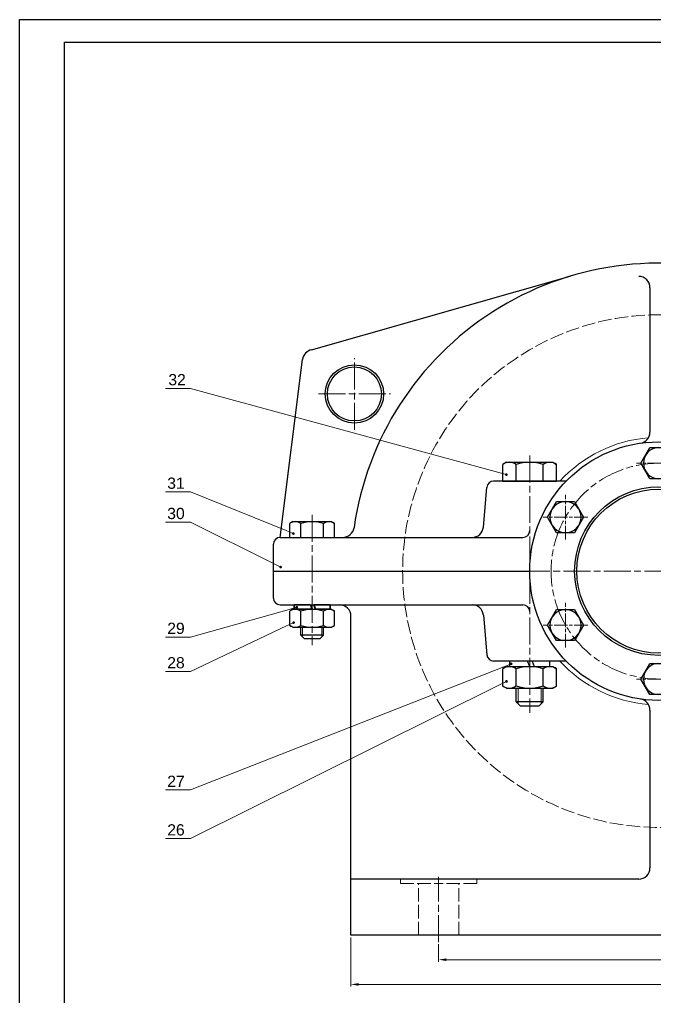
# Paper-space layout 'A0' of a CAD drawing. Header units: millimetres. Extents: x 0 to 1189, y 0 to 841.
# Drawn here: x 0 to 282.4, y 406.4 to 841 of the extents above; entities that cross this region are included whole.
import ezdxf

# ---------------------------------------------------------------- set-up
doc = ezdxf.new("R2010")
doc.units = ezdxf.units.MM
doc.header["$PDMODE"] = 35
for name, pattern in [('AM_ISO02W050', [7.5, 6, -1.5]), ('AM_ISO08W050', [18, 12, -1.5, 3, -1.5]), ('AM_ISO08W050x2', [9, 6, -0.75, 1.5, -0.75])]:
    doc.linetypes.add(name, pattern=pattern)
doc.layers.get('0').update_dxf_attribs({"lineweight": 30})
for name, color, linetype, lineweight in [('_mss.dam', 7, 'Continuous', 35), ('AM_3', 6, 'AM_ISO02W050', 13), ('AM_4', 3, 'Continuous', 13), ('AM_4N', 3, 'Continuous', 15), ('AM_5', 3, 'Continuous', 13), ('AM_7', 4, 'AM_ISO08W050', 13), ('net dam', 7, 'Continuous', 30), ('net manh', 2, 'Continuous', 13)]:
    doc.layers.add(name, color=color, linetype=linetype, lineweight=lineweight)
doc.styles.add('Annotative', font='arial.ttf')
doc.dimstyles.new('aaaa$0', dxfattribs={"dimtxt": 3.5, "dimasz": 3.5, "dimexe": 1, "dimexo": 1, "dimgap": 1.5, "dimtad": 1, "dimdsep": 46, "dimtxsty": 'Annotative', "dimcen": 0, "dimclrd": 66, "dimclre": 66, "dimclrt": 2, "dimadec": 0, "dimazin": 2, "dimtp": 0.1, "dimtm": 0.1, "dimtfac": 0.71, "dimtmove": 0, "dimatfit": 3, "dimfxl": 1, "dimlwd": 5, "dimlwe": 5, "dimarcsym": 1})
doc.dimstyles.new('AM_ISO$0', dxfattribs={"dimtxt": 3.5, "dimasz": 3.5, "dimexe": 1, "dimexo": 1, "dimgap": 1.5, "dimtad": 1, "dimdsep": 46, "dimtxsty": 'Annotative', "dimcen": 0, "dimclrd": 66, "dimclre": 66, "dimclrt": 2, "dimadec": 0, "dimazin": 2, "dimtp": 0.1, "dimtm": 0.1, "dimtfac": 0.71, "dimtmove": 0, "dimatfit": 3, "dimfxl": 1, "dimtfillclr": 5, "dimlwd": 13, "dimlwe": 13, "dimarcsym": 1})

# ---------------------------------------------------------------- blocks, each defined once
blk = doc.blocks.new('dsfeer')
blk.add_lwpolyline([(0, 10), (-8.66, 5), (-8.66, -5), (0, -10), (8.66, -5), (8.66, 5)], close=True)
blk.add_circle((0, 0), 8.66)
blk = doc.blocks.new('*U199')
at = {"xscale": 0.8000000000000003, "yscale": 0.8000000000000003, "zscale": 0.8000000000000003, "rotation": 270.0000000000026}
blk.add_blockref('dsfeer', (0, 0), dxfattribs=at)
blk = doc.blocks.new('*U200')
at = {"color": 0, "linetype": 'ByBlock', "lineweight": -2, "transparency": 16777216}
blk.add_blockref('*U199', (667.14, 1432.34), dxfattribs=at)
for p, rotation in [((625.57, 1408.34), 60.00000000000001), ((708.71, 1408.34), 299.9999999999999), ((625.57, 1360.34), 120), ((708.71, 1360.34), 240), ((667.14, 1336.34), 180)]:
    blk.add_blockref('*U199', p, dxfattribs=dict(at, rotation=rotation))
blk = doc.blocks.new('đai ốc')
for p, q in [((-8, 8.59), (-7.19, 10)), ((-7.19, 10), (-0.81, 10)), ((0, 8.59), (-0.81, 10)), ((-8, 8.59), (-8, -8.59)), ((-7.14, 5), (-0.86, 5)), ((0, 8.59), (0, -8.59)), ((-8, -8.59), (-7.19, -10)), ((-7.14, -5), (-0.86, -5)), ((0, -8.59), (-0.81, -10)), ((-7.19, -10), (-0.81, -10))]:
    blk.add_line(p, q)
for centre, radius, start, end in [((-3.93, 7.5), 4.07, 142.1211, 217.8789), ((-4.07, 7.5), 4.07, 322.1211, 37.8789), ((7, 0), 15, 160.5288, 199.4712), ((-15, 0), 15, 340.5288, 19.4712), ((-3.93, -7.5), 4.07, 142.1211, 217.8789), ((-4.07, -7.5), 4.07, 322.1211, 37.8789)]:
    blk.add_arc(centre, radius, start, end)
blk = doc.blocks.new('dfsdfs')
for p, q in [((-8.59, 7), (-10, 6.19)), ((-10, 0), (-10, 6.19)), ((-8.59, 7), (8.59, 7)), ((-8.59, 7), (8.59, 7)), ((-5, 0), (-5, 6.14)), ((5, 0), (5, 6.14)), ((8.59, 7), (10, 6.19)), ((10, 0), (10, 6.19)), ((10, 0.81), (10, 6.19)), ((-10, 0), (10, 0)), ((-5, -43.5), (-5, -40)), ((5, -43.5), (5, -40)), ((-5, -43.5), (-3.5, -45)), ((5, -43.5), (-5, -43.5)), ((-3.5, -45), (3.5, -45)), ((5, -43.5), (3.5, -45))]:
    blk.add_line(p, q)
for centre, radius, start, end in [((-7.5, 2.93), 4.07, 52.1211, 127.8789), ((0, -8), 15, 70.5288, 109.4712), ((7.5, 2.93), 4.07, 52.1211, 127.8789)]:
    blk.add_arc(centre, radius, start, end)
at = {"layer": 'AM_7'}
blk.add_line((0, 10), (0, -48), dxfattribs=at)
at = {"layer": 'net manh'}
for p, q in [((-4.25, -44.25), (-4.25, -40)), ((4.25, -44.25), (4.25, -40))]:
    blk.add_line(p, q, dxfattribs=at)
at = {"layer": 'net dam', "rotation": 90}
blk.add_blockref('đai ốc', (0, -32), dxfattribs=at)
blk = doc.blocks.new('*D219')
at = {"color": 66, "linetype": 'ByBlock', "lineweight": 13, "transparency": 16777216}
for p, q in [((186.41, 429.64), (186.41, 421.79)), ((461.41, 429.64), (461.41, 421.79)), ((457.91, 422.79), (189.91, 422.79))]:
    blk.add_line(p, q, dxfattribs=at)
at = {"color": 66, "transparency": 16777216}
for points in [[(189.91, 423.37), (189.91, 422.2), (186.41, 422.79)], [(457.91, 423.37), (457.91, 422.2), (461.41, 422.79)]]:
    blk.add_solid(points, dxfattribs=at)
at = {"layer": 'Defpoints', "color": 0, "transparency": 16777216}
for p in [(186.41, 430.64), (461.41, 430.64), (186.41, 422.79)]:
    blk.add_point(p, dxfattribs=at)
at = {"color": 2, "transparency": 16777216, "insert": (323.91, 426.07), "char_height": 3.5, "attachment_point": 5, "style": 'Annotative'}
blk.add_mtext('275', dxfattribs=at)
blk = doc.blocks.new('*D222')
at = {"color": 66, "lineweight": 5, "transparency": 16777216}
for p, q in [((147.41, 432.64), (147.41, 410.79)), ((502.41, 432.64), (502.41, 410.79)), ((498.91, 411.79), (150.91, 411.79))]:
    blk.add_line(p, q, dxfattribs=at)
at = {"color": 66, "transparency": 16777216}
for points in [[(150.91, 412.37), (150.91, 411.2), (147.41, 411.79)], [(498.91, 412.37), (498.91, 411.2), (502.41, 411.79)]]:
    blk.add_solid(points, dxfattribs=at)
at = {"layer": 'Defpoints', "color": 0, "transparency": 16777216}
for p in [(147.41, 433.64), (502.41, 433.64), (147.41, 411.79)]:
    blk.add_point(p, dxfattribs=at)
at = {"color": 2, "transparency": 16777216, "insert": (324.91, 415.07), "char_height": 3.5, "attachment_point": 5, "style": 'Annotative'}
blk.add_mtext('355', dxfattribs=at)

psp = doc.layouts.new('A0')

# ---------------------------------------------------------------- hatches: boundary and pattern name
at = {"layer": 'AM_4N'}
h = psp.add_hatch(color=256, dxfattribs=at)
edge = h.paths.add_edge_path(flags=0)
edge.add_arc((216.547, 638.564), 0.625, 0, 360)
h = psp.add_hatch(color=256, dxfattribs=at)
edge = h.paths.add_edge_path(flags=0)
edge.add_arc((121.805, 612.327), 0.625, 0, 360)
h = psp.add_hatch(color=256, dxfattribs=at)
edge = h.paths.add_edge_path(flags=0)
edge.add_arc((116.138, 597.44), 0.625, 0, 360)
h = psp.add_hatch(color=256, dxfattribs=at)
edge = h.paths.add_edge_path(flags=0)
edge.add_arc((123.299, 579.566), 0.625, 0, 360)
h = psp.add_hatch(color=256, dxfattribs=at)
edge = h.paths.add_edge_path(flags=0)
edge.add_arc((121.908, 572.739), 0.625, 0, 360)
h = psp.add_hatch(color=256, dxfattribs=at)
edge = h.paths.add_edge_path(flags=0)
edge.add_arc((218.677, 554.373), 0.625, 0, 360)
h = psp.add_hatch(color=256, dxfattribs=at)
edge = h.paths.add_edge_path(flags=0)
edge.add_arc((216.598, 546.568), 0.625, 0, 360)

# ---------------------------------------------------------------- linework, layer by layer
for p, q in [((0, 841), (1189, 841)), ((20, 831), (1179, 831)), ((129.829, 694.078), (244.882, 726.817)), ((280.41, 721.725), (280.41, 657.492)), ((115.91, 610.643), (125.895, 689.81)), ((216.601, 644.043), (214.91, 643.067)), ((216.601, 644.043), (237.219, 644.043)), ((216.601, 644.043), (237.219, 644.043)), ((237.219, 644.043), (238.91, 643.067)), ((214.91, 635.643), (214.91, 643.067)), ((220.91, 635.643), (220.91, 643.014)), ((232.91, 635.643), (232.91, 643.014)), ((238.91, 635.643), (238.91, 643.067)), ((238.91, 636.619), (238.91, 643.067)), ((243.103, 635.643), (210.852, 635.643)), ((214.91, 635.643), (238.91, 635.643)), ((206.315, 615.207), (207.864, 632.905)), ((115.91, 610.643), (223.91, 610.643)), ((112.91, 583.643), (112.91, 607.643)), ((112.91, 595.643), (226.91, 595.643)), ((115.91, 580.643), (223.91, 580.643)), ((147.41, 433.643), (147.41, 575.643)), ((206.315, 576.079), (207.864, 558.382)), ((243.103, 555.643), (210.852, 555.643)), ((243.103, 555.643), (210.852, 555.643)), ((216.601, 553.143), (214.91, 552.167)), ((214.91, 544.519), (214.91, 552.167)), ((216.601, 553.143), (237.219, 553.143)), ((226, 555.643), (217.91, 555.643)), ((217.91, 555.643), (217.91, 553.143)), ((217.91, 553.143), (226.91, 553.143)), ((220.91, 544.572), (220.91, 552.114)), ((226.91, 553.143), (226, 555.643)), ((235.91, 555.643), (228, 555.643)), ((228, 555.643), (228.91, 553.143)), ((228.91, 553.143), (235.91, 553.143)), ((232.91, 544.572), (232.91, 552.114)), ((235.91, 553.143), (235.91, 555.643)), ((237.219, 553.143), (238.91, 552.167)), ((238.91, 544.519), (238.91, 552.167)), ((216.601, 543.543), (214.91, 544.519)), ((216.601, 543.543), (237.219, 543.543)), ((220.91, 537.443), (220.91, 543.543)), ((232.91, 537.443), (232.91, 543.543)), ((237.219, 543.543), (238.91, 544.519)), ((220.91, 537.443), (222.71, 535.643)), ((232.91, 537.443), (220.91, 537.443)), ((222.71, 535.643), (231.11, 535.643)), ((232.91, 537.443), (231.11, 535.643)), ((280.41, 533.794), (280.41, 463.643)), ((275.41, 458.643), (147.41, 458.643)), ((502.41, 433.643), (147.41, 433.643))]:
    psp.add_line(p, q)
for centre, radius in [((148.936, 674.439), 13), ((148.936, 674.439), 12), ((284.41, 595.643), 57.5), ((284.41, 595.643), 37.5), ((284.41, 595.643), 36.504)]:
    psp.add_circle(centre, radius)
for centre, radius, start, end in [((284.41, 595.643), 137, 73.38514, 171.90325), ((275.41, 721.724), 5, 0, 90), ((130.856, 689.184), 5, 101.84696, 172.81142), ((275.41, 657.492), 5, 278.27937, 0), ((217.91, 639.157), 4.886, 52.12112, 127.87888), ((226.91, 626.043), 18, 70.52878, 109.47122), ((235.91, 639.157), 4.886, 52.12112, 127.87888), ((210.852, 632.643), 3, 90, 175), ((143.825, 615.643), 5, 270, 351.90325), ((201.334, 615.643), 5, 270, 355), ((223.91, 613.643), 3, 270, 0), ((115.91, 607.643), 3, 90, 180), ((115.91, 583.643), 3, 180, 270), ((142.41, 575.643), 5, 0, 90), ((201.334, 575.643), 5, 5, 90), ((223.91, 577.643), 3, 0, 90), ((210.852, 558.643), 3, 185, 270), ((217.91, 548.257), 4.886, 52.12112, 127.87888), ((226.91, 535.143), 18, 70.52878, 109.47122), ((235.91, 548.257), 4.886, 52.12112, 127.87888), ((217.91, 548.429), 4.886, 232.12112, 307.87888), ((226.91, 561.543), 18, 250.52878, 289.47122), ((235.91, 548.429), 4.886, 232.12112, 307.87888), ((275.41, 533.794), 5, 0, 81.72062), ((275.41, 463.643), 5, 270, 0)]:
    psp.add_arc(centre, radius, start, end)
at = {"layer": '_mss.dam'}
for points in [[(129.431, 580.643), (122.159, 580.643), (122.159, 578.643), (130.159, 578.643), (129.431, 580.643)], [(131.659, 578.643), (138.159, 578.643), (138.159, 580.643), (130.931, 580.643), (131.659, 578.643)]]:
    psp.add_lwpolyline(points, dxfattribs=at)
at = {"layer": 'AM_3'}
for p, q in [((169.41, 456.643), (169.41, 458.643)), ((169.41, 456.643), (186.41, 456.643)), ((177.41, 433.643), (177.41, 456.643)), ((203.41, 456.643), (186.41, 456.643)), ((195.41, 433.643), (195.41, 456.643)), ((203.41, 456.643), (203.41, 458.643))]:
    psp.add_line(p, q, dxfattribs=at)
psp.add_arc((284.41, 595.643), 114.001, 70.51758, 46.88128, dxfattribs=at)
at = {"layer": 'AM_4'}
for start, end in [(94.52046, 137.75758), (165.10233, 165.10446), (194.89554, 194.89767), (222.24242, 265.47953)]:
    psp.add_arc((284.41, 595.643), 59.5, start, end, dxfattribs=at)
at = {"layer": 'AM_5'}
for p, q in [((75.98, 676.896), (64.923, 676.896)), ((75.98, 630.869), (64.923, 630.869)), ((75.98, 617.397), (64.923, 617.397)), ((75.98, 566.306), (64.923, 566.306)), ((75.98, 550.998), (64.923, 550.998)), ((75.98, 498.328), (64.923, 498.328)), ((75.98, 476.656), (64.923, 476.656))]:
    psp.add_line(p, q, dxfattribs=at)
at = {"layer": 'AM_5', "color": 66}
for p, q in [((75.98, 676.896), (213.171, 639.484)), ((75.98, 630.869), (118.561, 613.639)), ((75.98, 617.397), (113.004, 598.998)), ((75.98, 566.306), (119.929, 578.622)), ((75.98, 550.998), (118.744, 571.241)), ((75.98, 498.328), (215.419, 553.093)), ((75.98, 476.656), (213.464, 545.01))]:
    psp.add_line(p, q, dxfattribs=at)
at = {"layer": 'AM_5', "color": 66, "linetype": 'Continuous'}
for p, q in [((215.944, 638.728), (213.171, 639.484)), ((121.226, 612.561), (118.561, 613.639)), ((115.578, 597.718), (113.004, 598.998)), ((122.698, 579.397), (119.929, 578.622)), ((121.343, 572.471), (118.744, 571.241)), ((218.095, 554.144), (215.419, 553.093)), ((216.039, 546.29), (213.464, 545.01))]:
    psp.add_line(p, q, dxfattribs=at)
at = {"layer": 'AM_7'}
for p, q in [((148.936, 658.439), (148.936, 690.439)), ((132.936, 674.439), (164.936, 674.439)), ((226.91, 647.043), (226.91, 532.643)), ((223.91, 595.643), (344.91, 595.643)), ((186.41, 430.643), (186.41, 459.643))]:
    psp.add_line(p, q, dxfattribs=at)
at = {"layer": 'AM_7', "linetype": 'AM_ISO08W050x2'}
for p, q in [((294.338, 643.643), (274.482, 643.643)), ((242.841, 609.715), (242.841, 629.571)), ((252.769, 619.643), (232.912, 619.643)), ((242.841, 561.715), (242.841, 581.571)), ((252.769, 571.643), (232.912, 571.643)), ((294.338, 547.643), (274.482, 547.643))]:
    psp.add_line(p, q, dxfattribs=at)
at = {"layer": 'AM_7'}
psp.add_circle((284.41, 595.643), 48, dxfattribs=at)
at = {"layer": 'net dam'}
for points in [[(0, 0), (0, 841)], [(20, 10), (20, 831)]]:
    psp.add_lwpolyline(points, dxfattribs=at)
at = {"layer": 'net manh'}
for p, q in [((221.81, 536.543), (221.81, 543.543)), ((232.01, 536.543), (232.01, 543.543))]:
    psp.add_line(p, q, dxfattribs=at)

# ---------------------------------------------------------------- block references
at = {"xscale": -1}
psp.add_blockref('*U200', (951.548, -788.699), dxfattribs=at)
psp.add_blockref('dfsdfs', (130.159, 610.643))

# ---------------------------------------------------------------- texts
at = {"layer": 'AM_5', "color": 3, "style": 'Annotative'}
psp.add_text('32', height=5, dxfattribs=at).set_placement((66.187, 678.297))
at = {"layer": 'AM_5', "color": 3, "char_height": 5, "attachment_point": 8, "style": 'Annotative'}
for s, insert in [('31', (69.577, 632.182)), ('30', (69.577, 618.71)), ('29', (69.577, 567.619)), ('26', (69.577, 477.968))]:
    psp.add_mtext(s, dxfattribs=dict(at, insert=insert))
for s, insert, width in [('28', (69.577, 552.311), 7.24761), ('27', (69.577, 499.641), 7.2442)]:
    psp.add_mtext(s, dxfattribs=dict(at, insert=insert, width=width))

# ---------------------------------------------------------------- dimensions: what is measured, and where the dimension line sits
for base, p1, p2, dimstyle, picture, middle in [((147.41, 411.786), (502.41, 433.643), (147.41, 433.643), 'aaaa$0', '*D222', (324.91, 415.074)), ((186.41, 422.788), (461.41, 430.643), (186.41, 430.643), 'AM_ISO$0', '*D219', (323.91, 426.075))]:
    dim = psp.add_linear_dim(base=base, p1=p1, p2=p2, dimstyle=dimstyle)
    dim.commit()
    dim.dimension.update_dxf_attribs({"geometry": picture, "text_midpoint": middle})

doc.saveas('drawing.dxf')
